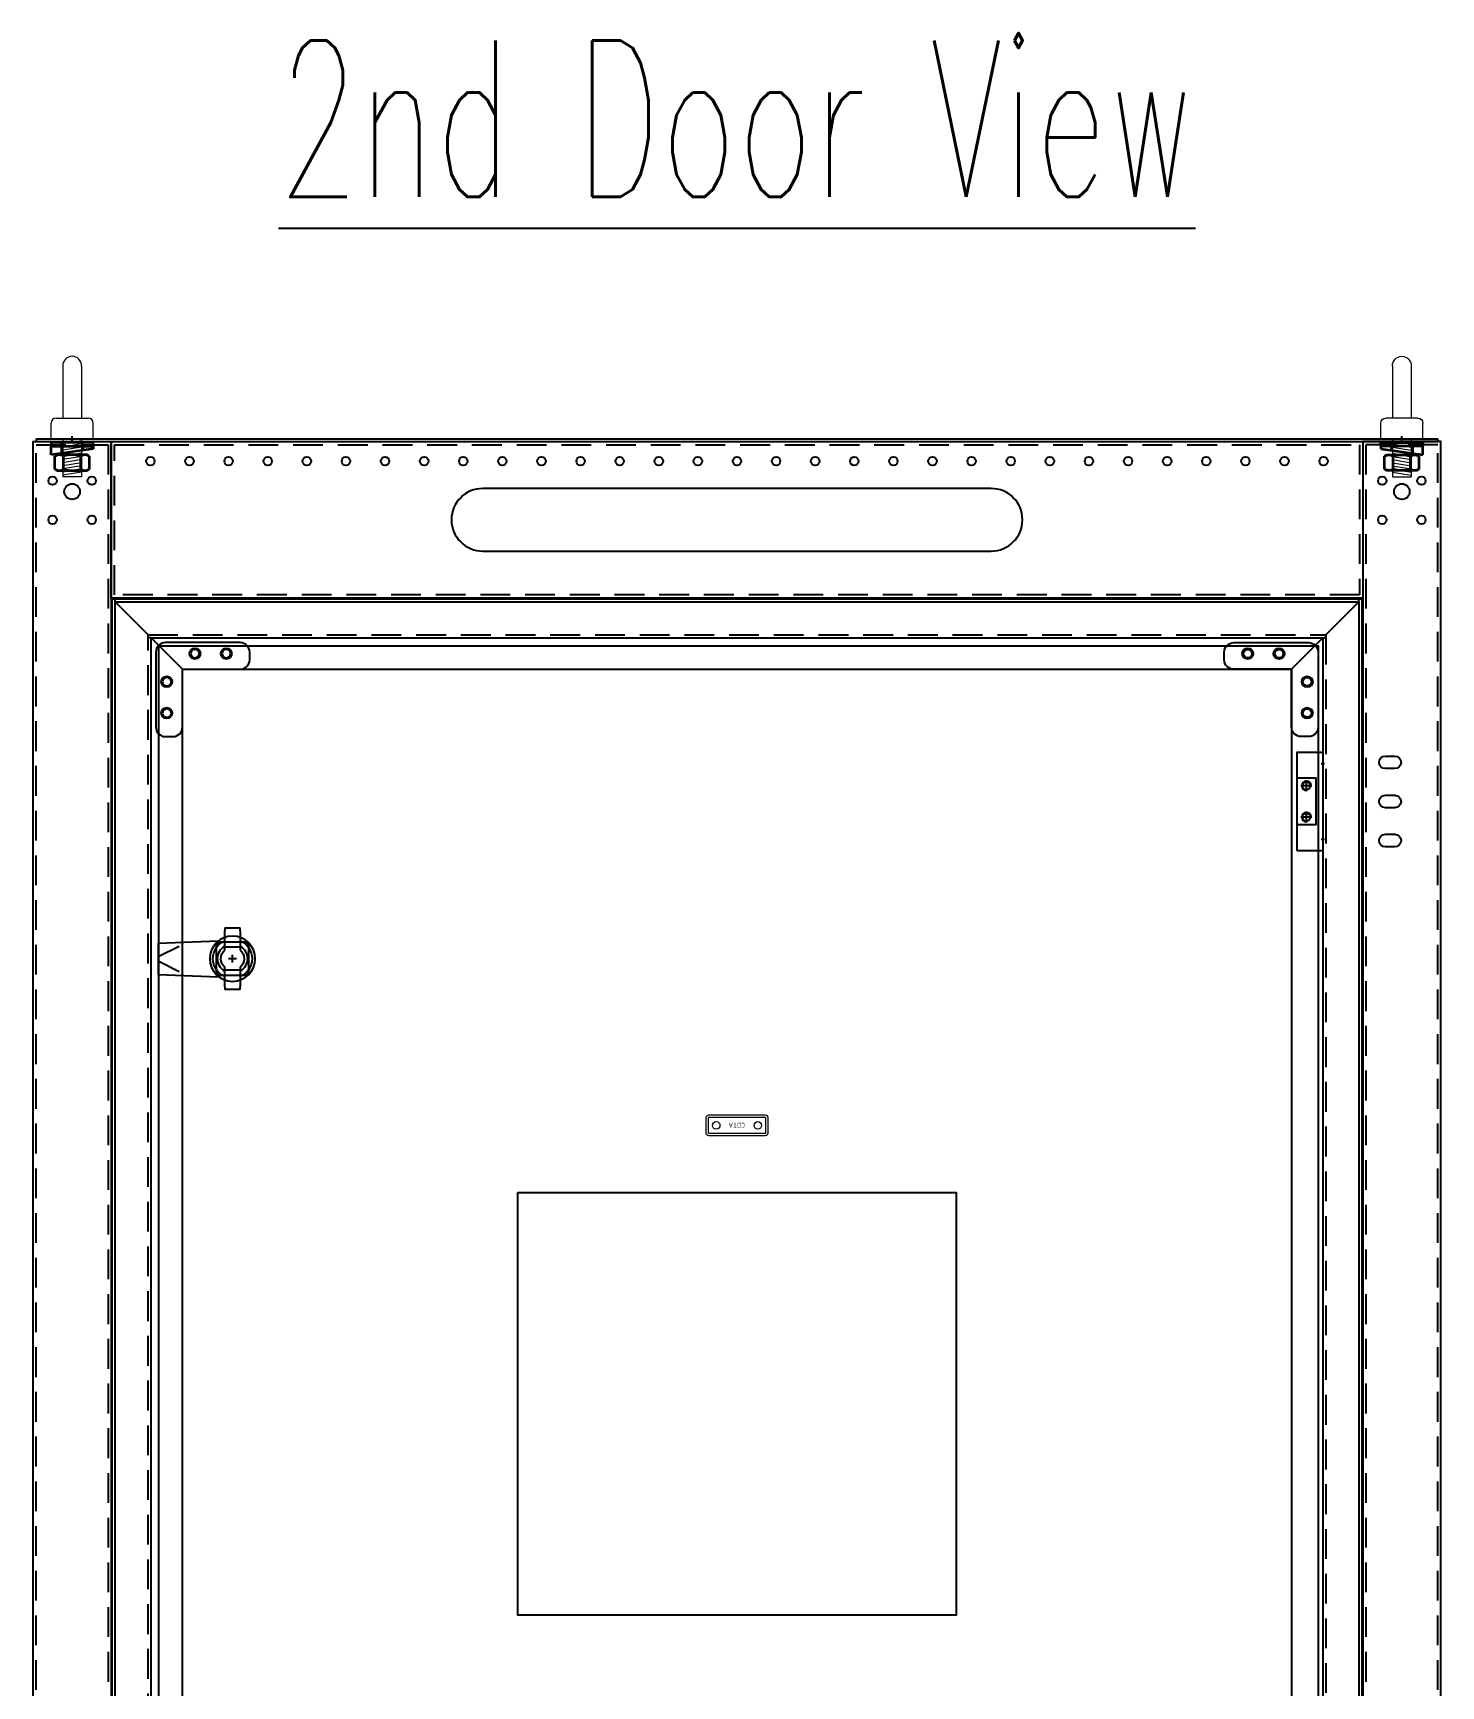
# Model space of a CAD drawing. Header units: millimetres. Extents: x 44190 to 77260, y -67199 to -50358.
# Drawn here: x 56322 to 57222, y -56441 to -55384 of the extents above; entities that cross this region are included whole.
import ezdxf
from ezdxf.enums import TextEntityAlignment as Align

# ---------------------------------------------------------------- set-up
doc = ezdxf.new("R2010")
doc.units = ezdxf.units.MM
doc.header["$LTSCALE"] = 3
for name, pattern in [('ACAD_ISO04W100', [30, 24, -3, 0, -3]), ('CACHE2', [4.7625, 3.175, -1.5875]), ('HIDDEN', [9.525, 6.35, -3.175])]:
    doc.linetypes.add(name, pattern=pattern)
for name, color, linetype in [('@.0.DM. NÉT CHÍNH', 7, 'Continuous'), ('@.DM. NÉT CHÍNH', 7, 'Continuous'), ('@.DM. NÉT ĐỤC', 2, 'Continuous'), ('@.DM. THIẾT BỊ', 7, 'Continuous'), ('centerline', 6, 'ACAD_ISO04W100'), ('equipments', 2, 'Continuous')]:
    doc.layers.add(name, color=color, linetype=linetype)
doc.layers.add('FORT', color=2, linetype='Continuous', lineweight=35)
doc.layers.add('POINTILLE', color=8, linetype='CACHE2', lineweight=25)
doc.styles.add('Ann_w01', font='romans.shx', dxfattribs={"width": 0.6, "bigfont": 'chineset.shx'})
doc.styles.add('WD_IEC', font='isocp2.shx')

# ---------------------------------------------------------------- blocks, each defined once
blk = doc.blocks.new('HL012 C')
at = {"color": 6, "linetype": 'Continuous'}
for p, q in [((10.5, 13.5), (10.5, 6.5)), ((7, 10), (14, 10)), ((7, -10), (14, -10)), ((10.5, -6.5), (10.5, -13.5))]:
    blk.add_line(p, q, dxfattribs=at)
at = {"layer": 'centerline'}
for p, q in [((1, 24.2), (-1, 24.2)), ((1, -24.3), (-1, -24.3))]:
    blk.add_line(p, q, dxfattribs=at)
at = {"layer": 'equipments'}
blk.add_lwpolyline([(16.5, 31.5), (16.5, -31.5), (0, -31.5), (0, 31.5)], close=True, dxfattribs=at)
blk.add_lwpolyline([(16.5, -15), (4.5, -15), (4.5, 15), (16.5, 15)], dxfattribs=at)
for centre in [(10.5, 10), (10.5, -10)]:
    blk.add_circle(centre, 2.5, dxfattribs=at)
at = {"layer": 'equipments', "color": 8}
for centre in [(10.5, 10), (10.5, -10)]:
    blk.add_arc(centre, 3, 180, 90, dxfattribs=at)
blk = doc.blocks.new('A$C0080c299')
at = {"layer": '@.DM. NÉT CHÍNH', "color": 1}
blk.add_lwpolyline([(17, 17), (54, 17, -0.414214), (60, 11), (60, 6, -0.414214), (54, 0), (6, 0, -0.414214), (0, 6), (0, 54, -0.414214), (6, 60), (11, 60, -0.414214), (17, 54)], format="xyb", close=True, dxfattribs=at)
at = {"layer": '@.DM. NÉT ĐỤC', "color": 1}
for centre in [(7, 45), (7, 25), (25, 7), (45, 7)]:
    blk.add_circle(centre, 2.7, dxfattribs=at)
blk = doc.blocks.new('HM12_COTE')
at = {"layer": 'FORT'}
for p, q in [((-11, 9.2), (-9.5, 10)), ((-11, 0.8), (-11, 9.2)), ((-9.5, 0), (-11, 0.8)), ((9.5, 10), (-9.5, 10)), ((-9.5, 0), (9.5, 0)), ((-5.5, 0.8), (-5.5, 9.2)), ((5.5, 0.8), (5.5, 9.2)), ((11, 9.2), (9.5, 10)), ((9.5, 0), (11, 0.8)), ((11, 0.8), (11, 9.2))]:
    blk.add_line(p, q, dxfattribs=at)
for centre, radius, start, end in [((-8.2, 5.1), 4.86, 55.6159, 124.3841), ((-8.2, 4.9), 4.86, 235.6159, 304.3841), ((0, -8.2), 18.2, 72.4121, 107.5879), ((0, 18.2), 18.2, 252.4121, 287.5879), ((8.2, 5.1), 4.86, 55.6159, 124.3841), ((8.2, 4.9), 4.86, 235.6159, 304.3841)]:
    blk.add_arc(centre, radius, start, end, dxfattribs=at)
blk = doc.blocks.new('CALE_M12_IPN')
at = {"layer": 'FORT'}
for p, q in [((-13.5, 3.61), (13.5, 3.61)), ((-13.5, -1.89), (-13.5, 3.61)), ((13.5, 1.89), (-13.5, -1.89)), ((13.5, 3.61), (13.5, 1.89))]:
    blk.add_line(p, q, dxfattribs=at)
at = {"layer": 'POINTILLE'}
for p, q in [((-7, 3.61), (-7, -0.98)), ((7, 3.61), (7, 0.98))]:
    blk.add_line(p, q, dxfattribs=at)
blk = doc.blocks.new('RONDELLE_M12')
at = {"layer": 'FORT'}
blk.add_lwpolyline([(-13.5, 2.5), (-13.5, 0), (13.5, 0), (13.5, 2.5)], close=True, dxfattribs=at)
at = {"layer": 'POINTILLE'}
for p, q in [((-7, 0), (-7, 2.5)), ((7, 0), (7, 2.5))]:
    blk.add_line(p, q, dxfattribs=at)
blk = doc.blocks.new('Lifting Front')
at = {"layer": 'centerline'}
blk.add_line((0, -2), (0, 2), dxfattribs=at)
at = {"layer": 'equipments', "lineweight": 0}
for p, q in [((-6, 47), (-6, 13.5)), ((6, 47), (6, 13.5)), ((-10.3, 13.5), (10.3, 13.5)), ((-13.5, 0), (-13.5, 10.3)), ((13.5, 0), (-13.5, 0)), ((-6, 0), (-6, -24)), ((6, 0), (-6, 0)), ((6, 0), (6, -24)), ((13.5, 0), (13.5, 10.3)), ((6, -24), (-6, -24))]:
    blk.add_line(p, q, dxfattribs=at)
at = {"layer": 'equipments', "color": 8, "lineweight": 0}
for p, q in [((6, -1), (-6, -3)), ((6, -3), (-6, -5)), ((6, -5), (-6, -7)), ((6, -7), (-6, -9)), ((6, -9), (-6, -11)), ((6, -11), (-6, -13)), ((6, -13), (-6, -15)), ((6, -15), (-6, -17)), ((6, -17), (-6, -19)), ((6, -19), (-6, -21)), ((6, -21), (-6, -23))]:
    blk.add_line(p, q, dxfattribs=at)
at = {"layer": 'equipments', "lineweight": 0}
for centre, radius, start, end in [((0, 47), 6, 0, 180), ((-10.3, 10.3), 3.17, 90, 180), ((10.3, 10.3), 3.17, 0, 90)]:
    blk.add_arc(centre, radius, start, end, dxfattribs=at)
for name, p in [('RONDELLE_M12', (0, -4.5)), ('CALE_M12_IPN', (0, -8.1)), ('HM12_COTE', (0, -20))]:
    blk.add_blockref(name, p)
blk = doc.blocks.new('MS722')
at = {"layer": '@.DM. THIẾT BỊ', "color": 4}
for p, q in [((-5, 37.8), (-5, 39.5)), ((5, 39.5), (-5, 39.5)), ((-5, 37.8), (-5, 27.2)), ((5, 39.5), (5, 37.8)), ((5, 27.2), (5, 37.8)), ((-5, 27.2), (-5, 25.3)), ((5, 27.2), (-5, 27.2)), ((5, 25.3), (5, 27.2)), ((-5, 14.2), (-5, 12.2)), ((-5, 12.2), (-5, 1.7)), ((-5, 12.2), (5, 12.2)), ((5, 12.2), (5, 14.2)), ((5, 1.7), (5, 12.2)), ((-5, 0), (-5, 1.7)), ((-5, 0), (5, 0)), ((5, 1.7), (5, 0))]:
    blk.add_line(p, q, dxfattribs=at)
for radius, start, end in [(12.5, 113.5782, 246.4218), (7.5, 131.8103, 228.1897), (12.5, 293.5782, 66.4218), (7.5, 311.8103, 48.1897)]:
    blk.add_arc((0, 19.8), radius, start, end, dxfattribs=at)
at = {"layer": '@.DM. THIẾT BỊ', "color": 9}
for start, end in [(121.7569, 238.2431), (301.7569, 58.2431)]:
    blk.add_arc((0, 19.8), 9.5, start, end, dxfattribs=at)
blk = doc.blocks.new('KTRONG')
at = {"layer": '@.DM. THIẾT BỊ', "color": 8}
for p, q in [((-47.5, 10), (-8.9, 11.5)), ((-47.5, -10), (-47.5, 10)), ((-47.5, 1.4), (-34.1, 8.1)), ((-47.5, -1.4), (-34.1, -8.1)), ((-47.5, -10), (-8.9, -11.5))]:
    blk.add_line(p, q, dxfattribs=at)
at = {"layer": '@.DM. THIẾT BỊ', "color": 1, "ltscale": 10}
blk.add_line((0, 2.5), (0, -2.5), dxfattribs=at)
at = {"layer": '@.DM. THIẾT BỊ', "color": 8}
blk.add_lwpolyline([(10.5, 7.5), (10.5, -7.5, -0.414214), (7.5, -10.5), (-7.5, -10.5, -0.414214), (-10.5, -7.5), (-10.5, 7.5, -0.414214), (-7.5, 10.5), (7.5, 10.5, -0.414214)], format="xyb", close=True, dxfattribs=at)
at = {"layer": '@.DM. THIẾT BỊ', "color": 1, "ltscale": 10}
blk.add_lwpolyline([(2.5, 0), (-2.5, 0)], dxfattribs=at)
at = {"layer": '@.DM. THIẾT BỊ', "color": 8}
blk.add_circle((0, 0), 14.5, dxfattribs=at)
blk.add_blockref('MS722', (0, -19.8), dxfattribs=at)
blk = doc.blocks.new('*U70')
at = {"color": 7, "lineweight": 9}
blk.add_lwpolyline([(58246.6, 22747.7), (58210.6, 22747.7, 0.414214), (58208.6, 22745.7), (58208.6, 22736.7, 0.414214), (58210.6, 22734.7), (58246.6, 22734.7, 0.414214), (58248.6, 22736.7), (58248.6, 22745.7, 0.414214)], format="xyb", close=True, dxfattribs=at)
blk.add_lwpolyline([(58246.6, 22747.7), (58210.6, 22747.7, 0.414214), (58208.6, 22745.7), (58208.6, 22736.7, 0.414214), (58210.6, 22734.7), (58246.6, 22734.7, 0.414214), (58248.6, 22736.7), (58248.6, 22745.7, 0.414214)], format="xyb", close=True, dxfattribs=at)
at = {"color": 6, "linetype": 'HIDDEN', "lineweight": 9, "ltscale": 10}
blk.add_lwpolyline([(58246.6, 22746.2), (58210.6, 22746.2, 0.414214), (58210.1, 22745.7), (58210.1, 22736.7, 0.414214), (58210.6, 22736.2), (58246.6, 22736.2, 0.414214), (58247.1, 22736.7), (58247.1, 22745.7, 0.414214)], format="xyb", close=True, dxfattribs=at)
blk.add_lwpolyline([(58246.6, 22746.2), (58210.6, 22746.2, 0.414214), (58210.1, 22745.7), (58210.1, 22736.7, 0.414214), (58210.6, 22736.2), (58246.6, 22736.2, 0.414214), (58247.1, 22736.7), (58247.1, 22745.7, 0.414214)], format="xyb", close=True, dxfattribs=at)
at = {"linetype": 'ByBlock', "lineweight": 9}
for centre in [(58215.3, 22741.2), (58241.9, 22741.2)]:
    blk.add_circle(centre, 2.4, dxfattribs=at)
at = {"style": 'WD_IEC', "width": 0.9}
blk.add_text('CDTA', height=3.2, dxfattribs=at).set_placement((58228.8, 22741.1), align=Align.MIDDLE_CENTER)

msp = doc.modelspace()

# ---------------------------------------------------------------- linework, layer by layer
msp.add_lwpolyline([(56632.41, -56125.24), (56912.41, -56125.24), (56912.41, -56395.24), (56632.41, -56395.24)], close=True)
at = {"layer": '@.DM. NÉT CHÍNH'}
for points in [[(56372.41, -55645.24), (56372.41, -57445.24), (56322.41, -57445.24), (56322.41, -55645.24)], [(56324.41, -55645.24), (57220.41, -55645.24), (57220.41, -55643.74), (56324.41, -55643.74)], [(56372.41, -55645.24), (57172.41, -55645.24), (57172.41, -55745.24), (56372.41, -55745.24)], [(57172.41, -55645.24), (57172.41, -57445.24), (57222.41, -57445.24), (57222.41, -55645.24)]]:
    msp.add_lwpolyline(points, close=True, dxfattribs=at)
at = {"layer": '@.DM. NÉT CHÍNH', "linetype": 'HIDDEN'}
for points in [[(56370.41, -55647.24), (56370.41, -57443.24), (56324.41, -57443.24), (56324.41, -55647.24)], [(56374.41, -55647.24), (57170.41, -55647.24), (57170.41, -55743.24), (56374.41, -55743.24)], [(57174.41, -55647.24), (57174.41, -57443.24), (57220.41, -57443.24), (57220.41, -55647.24)]]:
    msp.add_lwpolyline(points, close=True, dxfattribs=at)
at = {"layer": '@.DM. NÉT CHÍNH', "color": 6}
for points in [[(57171.91, -57344.74), (56372.91, -57344.74), (56372.91, -55745.74), (57171.91, -55745.74)], [(57169.91, -57342.74), (56374.91, -57342.74), (56374.91, -55747.74), (57169.91, -55747.74)], [(56397.91, -55770.74), (57146.91, -55770.74), (57146.91, -57319.74), (56397.91, -57319.74)], [(56417.91, -55790.74), (57126.91, -55790.74), (57126.91, -57299.74), (56417.91, -57299.74)]]:
    msp.add_lwpolyline(points, close=True, dxfattribs=at)
for points in [[(56417.91, -55790.74), (56397.91, -55770.74), (56395.91, -55770.74), (56395.91, -55768.74), (56374.91, -55747.74), (56374.91, -55745.74)], [(57126.91, -55790.74), (57146.91, -55770.74), (57148.91, -55770.74), (57148.91, -55768.74), (57169.91, -55747.74), (57169.91, -55745.74)]]:
    msp.add_lwpolyline(points, dxfattribs=at)
at = {"layer": '@.DM. NÉT CHÍNH', "color": 6, "linetype": 'HIDDEN'}
msp.add_lwpolyline([(56395.91, -55768.74), (57148.91, -55768.74), (57148.91, -57321.74), (56395.91, -57321.74)], close=True, dxfattribs=at)
at = {"layer": '@.DM. NÉT CHÍNH', "color": 4}
msp.add_lwpolyline([(56402.91, -55775.74), (57143.91, -55775.74), (57143.91, -57314.74), (56402.91, -57314.74)], close=True, dxfattribs=at)
at = {"layer": '@.DM. NÉT CHÍNH'}
for centre, radius in [((56334.91, -55670.24), 2.7), ((56359.91, -55670.24), 2.7), ((57184.91, -55670.24), 2.7), ((57209.91, -55670.24), 2.7), ((56347.41, -55677.24), 5), ((57197.41, -55677.24), 5), ((56334.91, -55695.24), 2.7), ((56359.91, -55695.24), 2.7), ((57184.91, -55695.24), 2.7), ((57209.91, -55695.24), 2.7)]:
    msp.add_circle(centre, radius, dxfattribs=at)
at = {"layer": '@.DM. NÉT CHÍNH', "color": 6}
for centre in [(56425.91, -55780.74), (56445.91, -55780.74), (57098.91, -55780.74), (57118.91, -55780.74), (56407.91, -55798.74), (57136.91, -55798.74), (56407.91, -55818.74), (57136.91, -55818.74)]:
    msp.add_circle(centre, 3.5, dxfattribs=at)
at = {"layer": '@.DM. NÉT ĐỤC'}
for points in [[(56934.91, -55675.24), (56609.91, -55675.24, 1), (56609.91, -55715.24), (56934.91, -55715.24, 1)], [(57186.91, -55846.24), (57192.91, -55846.24, -1), (57192.91, -55854.24), (57186.91, -55854.24, -1)], [(57186.91, -55871.24), (57192.91, -55871.24, -1), (57192.91, -55879.24), (57186.91, -55879.24, -1)], [(57192.91, -55904.24), (57186.91, -55904.24, -1), (57186.91, -55896.24), (57192.91, -55896.24, -1)]]:
    msp.add_lwpolyline(points, format="xyb", close=True, dxfattribs=at)
for centre in [(56397.41, -55657.74), (56422.41, -55657.74), (56447.41, -55657.74), (56472.41, -55657.74), (56497.41, -55657.74), (56522.41, -55657.74), (56547.41, -55657.74), (56572.41, -55657.74), (56597.41, -55657.74), (56622.41, -55657.74), (56647.41, -55657.74), (56672.41, -55657.74), (56697.41, -55657.74), (56722.41, -55657.74), (56747.41, -55657.74), (56772.41, -55657.74), (56797.41, -55657.74), (56822.41, -55657.74), (56847.41, -55657.74), (56872.41, -55657.74), (56897.41, -55657.74), (56922.41, -55657.74), (56947.41, -55657.74), (56972.41, -55657.74), (56997.41, -55657.74), (57022.41, -55657.74), (57047.41, -55657.74), (57072.41, -55657.74), (57097.41, -55657.74), (57122.41, -55657.74), (57147.41, -55657.74)]:
    msp.add_circle(centre, 2.7, dxfattribs=at)

# ---------------------------------------------------------------- block references
at = {"xscale": -1, "rotation": 180}
msp.add_blockref('KTRONG', (56449.91, -55975.74), dxfattribs=at)
at = {"rotation": 180}
msp.add_blockref('*U70', (115001.04, -33341.08), dxfattribs=at)
at = {"layer": '@.DM. NÉT CHÍNH', "xscale": -1, "rotation": 180}
msp.add_blockref('A$C0080c299', (56400.91, -55773.74), dxfattribs=at)
at = {"layer": '@.DM. NÉT CHÍNH', "rotation": 180}
msp.add_blockref('A$C0080c299', (57143.91, -55773.74), dxfattribs=at)
at = {"layer": 'equipments'}
msp.add_blockref('Lifting Front', (56347.41, -55643.74), dxfattribs=at)
at = {"layer": 'equipments', "xscale": -1}
msp.add_blockref('Lifting Front', (57197.41, -55643.74), dxfattribs=at)
at = {"layer": 'equipments', "rotation": 180}
msp.add_blockref('HL012 C', (57146.91, -55875.24), dxfattribs=at)

# ---------------------------------------------------------------- texts
at = {"layer": '@.0.DM. NÉT CHÍNH', "color": 2, "style": 'Ann_w01', "width": 0.6}
msp.add_text('%%U2nd Door View', height=100, dxfattribs=at).set_placement((56772.41, -55438.91), align=Align.MIDDLE_CENTER)

doc.saveas('drawing.dxf')
